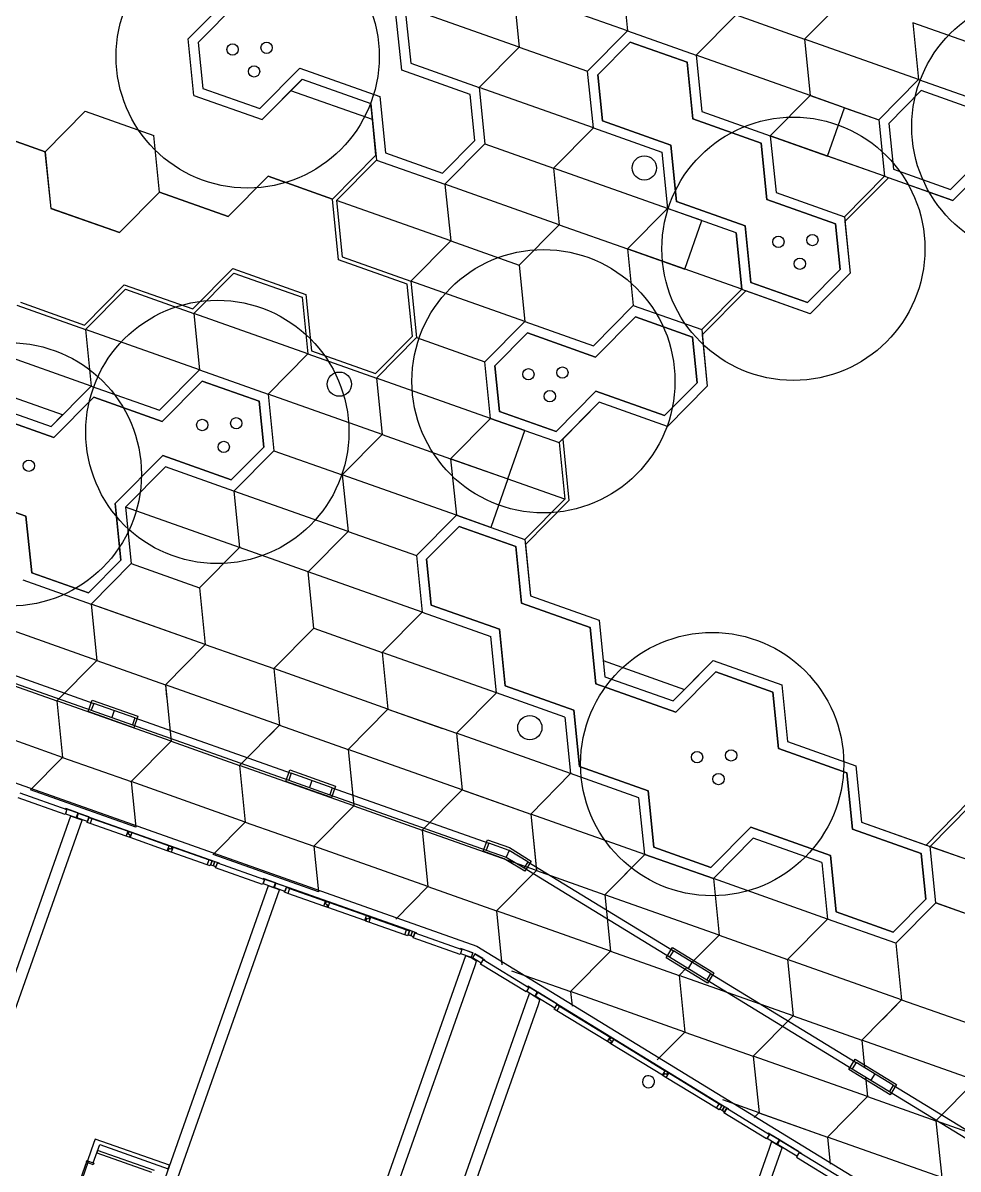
# Model space of a CAD drawing. Header units: metres. Extents: x 2681598 to 2681800, y 1249481 to 1249590.
# Drawn here: x 2681701.28 to 2681720.59, y 1249515.99 to 1249539.64 of the extents above; entities that cross this region are included whole.
import ezdxf

# ---------------------------------------------------------------- set-up
doc = ezdxf.new("R2010")
doc.units = ezdxf.units.M
doc.layers.add('linien', color=7, linetype='Continuous', true_color=0x000000)

msp = doc.modelspace()

# ---------------------------------------------------------------- linework, layer by layer
at = {"layer": 'linien'}
for p, q in [((2681649.484, 1249542.214), (2681710.655, 1249520.585)), ((2681713.65, 1249540.638), (2681713.768, 1249539.472)), ((2681711.411, 1249540.305), (2681711.529, 1249539.139)), ((2681713.768, 1249539.472), (2681711.411, 1249540.305)), ((2681705.519, 1249540.14), (2681704.694, 1249539.307)), ((2681705.728, 1249540.066), (2681704.903, 1249539.233)), ((2681705.728, 1249540.066), (2681704.903, 1249539.233)), ((2681717.421, 1249539.304), (2681718.246, 1249540.137)), ((2681709.104, 1249538.66), (2681708.986, 1249539.826)), ((2681709.104, 1249538.66), (2681708.986, 1249539.826)), ((2681711.529, 1249539.139), (2681709.172, 1249539.972)), ((2681709.172, 1249539.972), (2681709.29, 1249538.806)), ((2681715.182, 1249538.972), (2681716.007, 1249539.804)), ((2681716.007, 1249539.804), (2681717.421, 1249539.304)), ((2681719.66, 1249539.637), (2681719.778, 1249538.471)), ((2681722.017, 1249538.804), (2681719.66, 1249539.637)), ((2681704.812, 1249538.141), (2681704.694, 1249539.307)), ((2681712.943, 1249538.639), (2681713.768, 1249539.472)), ((2681713.768, 1249539.472), (2681715.182, 1249538.972)), ((2681717.421, 1249539.304), (2681717.539, 1249538.138)), ((2681719.778, 1249538.471), (2681717.421, 1249539.304)), ((2681704.903, 1249539.233), (2681704.999, 1249538.287)), ((2681704.903, 1249539.233), (2681704.999, 1249538.287)), ((2681710.705, 1249538.306), (2681711.529, 1249539.139)), ((2681711.529, 1249539.139), (2681712.943, 1249538.639)), ((2681713.821, 1249539.241), (2681713.152, 1249538.565)), ((2681713.152, 1249538.565), (2681713.821, 1249539.241)), ((2681714.996, 1249538.825), (2681713.821, 1249539.241)), ((2681713.821, 1249539.241), (2681714.996, 1249538.825)), ((2681709.29, 1249538.806), (2681710.705, 1249538.306)), ((2681715.114, 1249537.658), (2681714.996, 1249538.825)), ((2681714.996, 1249538.825), (2681715.114, 1249537.658)), ((2681715.182, 1249538.972), (2681715.3, 1249537.806)), ((2681717.539, 1249538.138), (2681715.182, 1249538.972)), ((2681706.174, 1249537.872), (2681706.998, 1249538.704)), ((2681706.174, 1249537.872), (2681706.998, 1249538.704)), ((2681706.998, 1249538.704), (2681708.652, 1249538.12)), ((2681706.998, 1249538.704), (2681708.652, 1249538.12)), ((2681710.518, 1249538.16), (2681709.104, 1249538.66)), ((2681710.518, 1249538.16), (2681709.104, 1249538.66)), ((2681713.062, 1249537.473), (2681712.943, 1249538.639)), ((2681706.227, 1249537.641), (2681707.051, 1249538.474)), ((2681707.051, 1249538.473), (2681706.818, 1249538.238)), ((2681707.051, 1249538.474), (2681708.466, 1249537.974)), ((2681713.152, 1249538.565), (2681713.248, 1249537.619)), ((2681713.248, 1249537.619), (2681713.152, 1249538.565)), ((2681719.778, 1249538.471), (2681718.954, 1249537.638)), ((2681719.778, 1249538.471), (2681721.193, 1249537.971)), ((2681704.812, 1249538.141), (2681706.227, 1249537.641)), ((2681704.999, 1249538.287), (2681706.174, 1249537.872)), ((2681704.999, 1249538.287), (2681706.174, 1249537.872)), ((2681706.818, 1249538.238), (2681706.227, 1249537.641)), ((2681708.499, 1249537.644), (2681706.818, 1249538.238)), ((2681708.652, 1249538.12), (2681708.77, 1249536.954)), ((2681708.652, 1249538.12), (2681708.77, 1249536.954)), ((2681710.614, 1249537.214), (2681710.518, 1249538.16)), ((2681710.614, 1249537.214), (2681710.518, 1249538.16)), ((2681710.705, 1249538.306), (2681710.823, 1249537.14)), ((2681713.062, 1249537.473), (2681710.705, 1249538.306)), ((2681717.539, 1249538.138), (2681716.715, 1249537.306)), ((2681717.539, 1249538.138), (2681718.954, 1249537.638)), ((2681718.247, 1249537.888), (2681717.539, 1249538.138)), ((2681719.831, 1249538.24), (2681719.162, 1249537.565)), ((2681719.831, 1249538.24), (2681719.162, 1249537.565)), ((2681721.245, 1249537.74), (2681719.831, 1249538.24)), ((2681721.245, 1249537.74), (2681719.831, 1249538.24)), ((2681708.499, 1249537.644), (2681708.466, 1249537.974)), ((2681708.466, 1249537.974), (2681708.584, 1249536.808)), ((2681717.893, 1249536.889), (2681718.247, 1249537.888)), ((2681718.247, 1249537.888), (2681718.954, 1249537.638)), ((2681701.743, 1249536.978), (2681702.569, 1249537.813)), ((2681702.569, 1249537.813), (2681703.985, 1249537.312)), ((2681708.573, 1249536.911), (2681708.499, 1249537.644)), ((2681716.528, 1249537.158), (2681715.114, 1249537.658)), ((2681715.114, 1249537.658), (2681716.528, 1249537.158)), ((2681715.3, 1249537.806), (2681716.715, 1249537.306)), ((2681718.954, 1249537.638), (2681719.072, 1249536.472)), ((2681701.743, 1249536.978), (2681700.333, 1249537.479)), ((2681700.334, 1249537.476), (2681701.743, 1249536.978)), ((2681712.237, 1249536.64), (2681713.062, 1249537.473)), ((2681713.062, 1249537.473), (2681714.476, 1249536.973)), ((2681713.248, 1249537.619), (2681714.661, 1249537.118)), ((2681714.661, 1249537.118), (2681713.248, 1249537.619)), ((2681719.162, 1249537.565), (2681719.258, 1249536.619)), ((2681719.162, 1249537.565), (2681719.258, 1249536.619)), ((2681704.104, 1249536.144), (2681703.985, 1249537.312)), ((2681709.945, 1249536.538), (2681710.614, 1249537.214)), ((2681709.945, 1249536.538), (2681710.614, 1249537.214)), ((2681716.646, 1249535.992), (2681716.528, 1249537.158)), ((2681716.528, 1249537.158), (2681716.646, 1249535.992)), ((2681719.072, 1249536.472), (2681716.715, 1249537.306)), ((2681716.715, 1249537.306), (2681716.833, 1249536.14)), ((2681716.715, 1249537.306), (2681717.893, 1249536.889)), ((2681701.867, 1249535.81), (2681701.743, 1249536.978)), ((2681701.743, 1249536.978), (2681701.862, 1249535.811)), ((2681708.77, 1249536.954), (2681709.945, 1249536.538)), ((2681708.77, 1249536.954), (2681709.945, 1249536.538)), ((2681709.998, 1249536.308), (2681710.823, 1249537.14)), ((2681710.823, 1249537.14), (2681712.237, 1249536.64)), ((2681714.476, 1249536.973), (2681714.594, 1249535.807)), ((2681714.661, 1249537.118), (2681714.78, 1249535.953)), ((2681714.78, 1249535.953), (2681714.661, 1249537.118)), ((2681720.433, 1249536.203), (2681721.258, 1249537.036)), ((2681720.433, 1249536.203), (2681721.258, 1249537.036)), ((2681707.675, 1249536.004), (2681708.573, 1249536.911)), ((2681707.759, 1249535.975), (2681708.584, 1249536.808)), ((2681708.584, 1249536.808), (2681709.998, 1249536.308)), ((2681719.072, 1249536.472), (2681717.893, 1249536.889)), ((2681720.486, 1249535.976), (2681721.311, 1249536.809)), ((2681706.345, 1249536.475), (2681705.52, 1249535.645)), ((2681705.52, 1249535.645), (2681706.345, 1249536.475)), ((2681707.675, 1249536.004), (2681706.345, 1249536.475)), ((2681706.345, 1249536.475), (2681707.675, 1249536.004)), ((2681712.237, 1249536.64), (2681712.355, 1249535.474)), ((2681714.594, 1249535.807), (2681712.237, 1249536.64)), ((2681718.246, 1249535.638), (2681719.072, 1249536.472)), ((2681719.155, 1249536.443), (2681718.257, 1249535.539)), ((2681719.072, 1249536.472), (2681720.486, 1249535.976)), ((2681720.486, 1249535.976), (2681719.155, 1249536.443)), ((2681719.258, 1249536.619), (2681720.433, 1249536.203)), ((2681719.258, 1249536.619), (2681720.433, 1249536.203)), ((2681721.075, 1249536.571), (2681720.486, 1249535.976)), ((2681709.998, 1249536.308), (2681710.116, 1249535.142)), ((2681712.355, 1249535.474), (2681709.998, 1249536.308)), ((2681704.104, 1249536.144), (2681703.278, 1249535.31)), ((2681703.278, 1249535.31), (2681704.104, 1249536.144)), ((2681705.52, 1249535.645), (2681704.104, 1249536.144)), ((2681704.104, 1249536.144), (2681705.52, 1249535.645)), ((2681707.802, 1249534.75), (2681707.675, 1249536.004)), ((2681710.116, 1249535.142), (2681707.759, 1249535.975)), ((2681707.759, 1249535.975), (2681707.877, 1249534.809)), ((2681718.06, 1249535.492), (2681716.646, 1249535.992)), ((2681716.646, 1249535.992), (2681718.06, 1249535.492)), ((2681716.833, 1249536.14), (2681718.246, 1249535.638)), ((2681701.862, 1249535.811), (2681703.278, 1249535.31)), ((2681703.278, 1249535.31), (2681701.867, 1249535.81)), ((2681714.594, 1249535.807), (2681713.769, 1249534.974)), ((2681715.301, 1249535.557), (2681714.594, 1249535.807)), ((2681716.008, 1249535.307), (2681714.594, 1249535.807)), ((2681714.78, 1249535.953), (2681716.194, 1249535.453)), ((2681716.194, 1249535.453), (2681714.78, 1249535.953)), ((2681714.948, 1249534.557), (2681715.301, 1249535.557)), ((2681718.246, 1249535.638), (2681718.364, 1249534.472)), ((2681718.257, 1249535.539), (2681718.364, 1249534.472)), ((2681711.53, 1249534.642), (2681712.355, 1249535.474)), ((2681712.355, 1249535.474), (2681713.769, 1249534.974)), ((2681716.008, 1249535.307), (2681716.126, 1249534.141)), ((2681716.125, 1249534.138), (2681716.008, 1249535.307)), ((2681716.194, 1249535.453), (2681716.311, 1249534.284)), ((2681716.311, 1249534.284), (2681716.194, 1249535.453)), ((2681718.156, 1249534.546), (2681718.06, 1249535.492)), ((2681718.06, 1249535.492), (2681718.156, 1249534.546)), ((2681709.291, 1249534.309), (2681710.116, 1249535.142)), ((2681710.116, 1249535.142), (2681711.53, 1249534.642)), ((2681707.877, 1249534.809), (2681709.291, 1249534.309)), ((2681716.126, 1249534.141), (2681713.769, 1249534.974)), ((2681713.769, 1249534.974), (2681713.887, 1249533.808)), ((2681713.769, 1249534.974), (2681714.948, 1249534.557)), ((2681704.792, 1249533.736), (2681705.618, 1249534.57)), ((2681705.618, 1249534.57), (2681707.127, 1249534.035)), ((2681709.217, 1249534.25), (2681707.802, 1249534.75)), ((2681711.53, 1249534.642), (2681711.648, 1249533.475)), ((2681704.813, 1249533.644), (2681705.638, 1249534.476)), ((2681705.638, 1249534.476), (2681707.052, 1249533.976)), ((2681717.486, 1249533.869), (2681718.156, 1249534.546)), ((2681718.156, 1249534.546), (2681717.486, 1249533.869)), ((2681718.364, 1249534.472), (2681717.539, 1249533.638)), ((2681702.553, 1249533.403), (2681703.376, 1249534.236)), ((2681702.574, 1249533.311), (2681703.399, 1249534.144)), ((2681703.376, 1249534.236), (2681704.792, 1249533.736)), ((2681703.399, 1249534.144), (2681704.813, 1249533.644)), ((2681709.326, 1249533.172), (2681709.217, 1249534.25)), ((2681709.291, 1249534.309), (2681709.409, 1249533.143)), ((2681711.648, 1249533.475), (2681709.291, 1249534.309)), ((2681715.301, 1249533.308), (2681716.126, 1249534.141)), ((2681716.207, 1249534.109), (2681715.311, 1249533.204)), ((2681717.539, 1249533.638), (2681716.125, 1249534.138)), ((2681717.539, 1249533.638), (2681716.207, 1249534.109)), ((2681716.311, 1249534.284), (2681717.486, 1249533.869)), ((2681717.486, 1249533.869), (2681716.311, 1249534.284)), ((2681701.235, 1249533.872), (2681702.553, 1249533.403)), ((2681707.052, 1249533.976), (2681707.17, 1249532.81)), ((2681707.127, 1249534.035), (2681707.245, 1249532.869)), ((2681701.16, 1249533.811), (2681702.574, 1249533.311)), ((2681707.17, 1249532.81), (2681704.813, 1249533.644)), ((2681704.813, 1249533.644), (2681704.931, 1249532.477)), ((2681713.062, 1249532.975), (2681713.887, 1249533.808)), ((2681713.887, 1249533.808), (2681715.301, 1249533.308)), ((2681710.823, 1249532.643), (2681711.648, 1249533.475)), ((2681711.648, 1249533.475), (2681713.062, 1249532.975)), ((2681713.933, 1249533.575), (2681713.108, 1249532.741)), ((2681713.108, 1249532.741), (2681713.933, 1249533.575)), ((2681715.106, 1249533.156), (2681713.933, 1249533.575)), ((2681713.933, 1249533.575), (2681715.106, 1249533.156)), ((2681702.574, 1249533.311), (2681702.692, 1249532.145)), ((2681704.931, 1249532.477), (2681702.574, 1249533.311)), ((2681708.563, 1249532.402), (2681709.326, 1249533.172)), ((2681708.584, 1249532.31), (2681709.409, 1249533.143)), ((2681709.409, 1249533.143), (2681710.823, 1249532.643)), ((2681711.7, 1249533.244), (2681711.026, 1249532.565)), ((2681711.026, 1249532.565), (2681711.7, 1249533.244)), ((2681713.108, 1249532.741), (2681711.7, 1249533.244)), ((2681711.7, 1249533.244), (2681713.108, 1249532.741)), ((2681715.204, 1249532.213), (2681715.106, 1249533.156)), ((2681715.106, 1249533.156), (2681715.204, 1249532.213)), ((2681715.301, 1249533.308), (2681715.412, 1249532.14)), ((2681715.311, 1249533.204), (2681715.413, 1249532.139)), ((2681702.692, 1249532.145), (2681700.335, 1249532.978)), ((2681706.345, 1249531.977), (2681707.17, 1249532.81)), ((2681707.17, 1249532.81), (2681708.584, 1249532.31)), ((2681707.245, 1249532.869), (2681708.563, 1249532.402)), ((2681704.106, 1249531.645), (2681704.931, 1249532.477)), ((2681704.931, 1249532.477), (2681706.345, 1249531.977)), ((2681710.941, 1249531.477), (2681710.823, 1249532.643)), ((2681711.026, 1249532.565), (2681711.124, 1249531.621)), ((2681711.124, 1249531.621), (2681711.026, 1249532.565)), ((2681704.984, 1249532.247), (2681704.159, 1249531.414)), ((2681704.159, 1249531.414), (2681704.984, 1249532.247)), ((2681706.159, 1249531.831), (2681704.984, 1249532.247)), ((2681704.984, 1249532.247), (2681706.159, 1249531.831)), ((2681708.584, 1249532.31), (2681708.702, 1249531.144)), ((2681710.941, 1249531.477), (2681708.584, 1249532.31)), ((2681714.532, 1249531.535), (2681715.204, 1249532.213)), ((2681715.204, 1249532.213), (2681714.532, 1249531.535)), ((2681702.101, 1249531.548), (2681700.42, 1249532.142)), ((2681701.868, 1249531.312), (2681702.692, 1249532.145)), ((2681702.692, 1249532.145), (2681704.106, 1249531.645)), ((2681706.345, 1249531.977), (2681706.463, 1249530.811)), ((2681708.702, 1249531.144), (2681706.345, 1249531.977)), ((2681712.291, 1249531.204), (2681713.115, 1249532.036)), ((2681713.115, 1249532.036), (2681712.291, 1249531.204)), ((2681713.115, 1249532.036), (2681714.532, 1249531.535)), ((2681714.532, 1249531.535), (2681713.115, 1249532.036)), ((2681715.412, 1249532.14), (2681714.593, 1249531.312)), ((2681700.453, 1249531.812), (2681701.868, 1249531.312)), ((2681702.745, 1249531.914), (2681701.92, 1249531.081)), ((2681701.92, 1249531.081), (2681702.745, 1249531.914)), ((2681704.159, 1249531.414), (2681702.745, 1249531.914)), ((2681702.745, 1249531.914), (2681704.159, 1249531.414)), ((2681706.255, 1249530.885), (2681706.159, 1249531.831)), ((2681706.159, 1249531.831), (2681706.255, 1249530.885)), ((2681713.182, 1249531.811), (2681712.356, 1249530.977)), ((2681713.182, 1249531.811), (2681712.429, 1249531.05)), ((2681714.593, 1249531.312), (2681713.182, 1249531.811)), ((2681701.92, 1249531.081), (2681700.267, 1249531.666)), ((2681700.267, 1249531.666), (2681701.92, 1249531.081)), ((2681701.868, 1249531.312), (2681702.101, 1249531.548)), ((2681710.113, 1249530.643), (2681710.941, 1249531.477)), ((2681710.941, 1249531.477), (2681712.356, 1249530.977)), ((2681711.65, 1249531.226), (2681710.941, 1249531.477)), ((2681711.124, 1249531.621), (2681712.291, 1249531.204)), ((2681712.291, 1249531.204), (2681711.124, 1249531.621)), ((2681707.878, 1249530.311), (2681708.702, 1249531.144)), ((2681708.702, 1249531.144), (2681710.113, 1249530.643)), ((2681711.295, 1249530.227), (2681711.65, 1249531.226)), ((2681712.429, 1249531.05), (2681712.557, 1249529.781)), ((2681705.586, 1249530.21), (2681706.255, 1249530.885)), ((2681706.255, 1249530.885), (2681705.586, 1249530.21)), ((2681705.639, 1249529.979), (2681706.463, 1249530.811)), ((2681706.463, 1249530.811), (2681707.878, 1249530.311)), ((2681712.356, 1249530.977), (2681712.474, 1249529.811)), ((2681703.191, 1249529.72), (2681704.172, 1249530.71)), ((2681704.172, 1249530.71), (2681703.191, 1249529.72)), ((2681704.172, 1249530.71), (2681705.586, 1249530.21)), ((2681705.586, 1249530.21), (2681704.172, 1249530.71)), ((2681710.113, 1249530.643), (2681710.235, 1249529.478)), ((2681712.474, 1249529.811), (2681710.113, 1249530.643)), ((2681710.113, 1249530.643), (2681711.295, 1249530.227)), ((2681704.225, 1249530.479), (2681703.399, 1249529.645)), ((2681705.639, 1249529.979), (2681704.225, 1249530.479)), ((2681707.878, 1249530.311), (2681707.996, 1249529.145)), ((2681710.235, 1249529.478), (2681707.878, 1249530.311)), ((2681711.295, 1249530.227), (2681710.942, 1249529.228)), ((2681699.933, 1249529.96), (2681701.347, 1249529.46)), ((2681701.347, 1249529.46), (2681699.933, 1249529.96)), ((2681707.996, 1249529.145), (2681705.639, 1249529.979)), ((2681705.639, 1249529.979), (2681705.756, 1249528.812)), ((2681703.309, 1249528.554), (2681703.191, 1249529.72)), ((2681703.191, 1249529.72), (2681703.309, 1249528.554)), ((2681705.756, 1249528.812), (2681703.399, 1249529.645)), ((2681703.399, 1249529.645), (2681703.518, 1249528.48)), ((2681711.649, 1249528.978), (2681712.474, 1249529.811)), ((2681712.557, 1249529.781), (2681711.659, 1249528.875)), ((2681701.347, 1249529.46), (2681701.465, 1249528.294)), ((2681701.465, 1249528.294), (2681701.347, 1249529.46)), ((2681709.41, 1249528.645), (2681710.235, 1249529.478)), ((2681710.235, 1249529.478), (2681711.649, 1249528.978)), ((2681710.942, 1249529.228), (2681710.235, 1249529.478)), ((2681707.171, 1249528.312), (2681707.996, 1249529.145)), ((2681707.996, 1249529.145), (2681709.41, 1249528.645)), ((2681710.288, 1249529.247), (2681709.618, 1249528.572)), ((2681709.618, 1249528.572), (2681710.288, 1249529.247)), ((2681711.462, 1249528.832), (2681710.288, 1249529.247)), ((2681710.288, 1249529.247), (2681711.462, 1249528.832)), ((2681711.649, 1249528.978), (2681711.765, 1249527.817)), ((2681711.659, 1249528.875), (2681711.765, 1249527.817)), ((2681704.932, 1249527.98), (2681705.756, 1249528.812)), ((2681707.171, 1249528.312), (2681705.756, 1249528.812)), ((2681709.41, 1249528.645), (2681709.528, 1249527.478)), ((2681711.578, 1249527.667), (2681711.462, 1249528.832)), ((2681711.462, 1249528.832), (2681711.578, 1249527.667)), ((2681702.64, 1249527.878), (2681703.309, 1249528.554)), ((2681703.309, 1249528.554), (2681702.64, 1249527.878)), ((2681703.518, 1249528.48), (2681702.693, 1249527.647)), ((2681703.518, 1249528.48), (2681704.932, 1249527.98)), ((2681709.618, 1249528.572), (2681709.714, 1249527.626)), ((2681709.714, 1249527.626), (2681709.618, 1249528.572)), ((2681701.465, 1249528.294), (2681702.64, 1249527.878)), ((2681702.64, 1249527.878), (2681701.465, 1249528.294)), ((2681707.289, 1249527.147), (2681707.171, 1249528.312)), ((2681709.528, 1249527.478), (2681707.171, 1249528.312)), ((2681701.279, 1249528.147), (2681702.693, 1249527.647)), ((2681704.932, 1249527.98), (2681705.05, 1249526.814)), ((2681711.765, 1249527.817), (2681713.179, 1249527.317)), ((2681702.987, 1249527.543), (2681702.693, 1249527.647)), ((2681702.693, 1249527.647), (2681702.811, 1249526.481)), ((2681705.05, 1249526.814), (2681702.693, 1249527.647)), ((2681705.05, 1249526.814), (2681702.987, 1249527.543)), ((2681708.703, 1249526.647), (2681709.528, 1249527.478)), ((2681709.528, 1249527.478), (2681710.942, 1249526.978)), ((2681709.714, 1249527.626), (2681711.126, 1249527.126)), ((2681711.126, 1249527.126), (2681709.714, 1249527.626)), ((2681712.993, 1249527.166), (2681711.578, 1249527.667)), ((2681711.578, 1249527.667), (2681712.993, 1249527.166)), ((2681702.811, 1249526.481), (2681700.454, 1249527.315)), ((2681713.179, 1249527.317), (2681713.263, 1249526.481)), ((2681713.179, 1249527.317), (2681713.296, 1249526.146)), ((2681706.464, 1249526.314), (2681707.289, 1249527.147)), ((2681707.289, 1249527.147), (2681708.703, 1249526.647)), ((2681711.126, 1249527.126), (2681711.244, 1249525.96)), ((2681711.244, 1249525.96), (2681711.126, 1249527.126)), ((2681713.111, 1249526), (2681712.993, 1249527.166)), ((2681712.993, 1249527.166), (2681713.111, 1249526)), ((2681704.225, 1249525.981), (2681705.05, 1249526.814)), ((2681705.05, 1249526.814), (2681706.464, 1249526.314)), ((2681711.06, 1249525.813), (2681710.942, 1249526.978)), ((2681699.467, 1249526.597), (2681702.696, 1249525.455)), ((2681699.517, 1249526.738), (2681702.746, 1249525.597)), ((2681708.703, 1249526.647), (2681708.821, 1249525.481)), ((2681711.06, 1249525.813), (2681708.703, 1249526.647)), ((2681701.986, 1249525.649), (2681702.811, 1249526.481)), ((2681702.632, 1249526.301), (2681702.811, 1249526.481)), ((2681702.811, 1249526.481), (2681704.225, 1249525.981)), ((2681708.821, 1249525.481), (2681706.464, 1249526.314)), ((2681706.464, 1249526.314), (2681706.582, 1249525.148)), ((2681713.263, 1249526.481), (2681714.946, 1249525.887)), ((2681713.263, 1249526.481), (2681713.296, 1249526.146)), ((2681714.707, 1249525.647), (2681715.536, 1249526.479)), ((2681714.946, 1249525.887), (2681715.536, 1249526.479)), ((2681715.536, 1249526.479), (2681716.952, 1249525.978)), ((2681700.572, 1249526.149), (2681701.986, 1249525.649)), ((2681713.296, 1249526.146), (2681714.707, 1249525.647)), ((2681715.589, 1249526.249), (2681714.764, 1249525.416)), ((2681714.764, 1249525.416), (2681715.589, 1249526.249)), ((2681716.766, 1249525.832), (2681715.589, 1249526.249)), ((2681715.589, 1249526.249), (2681716.766, 1249525.832)), ((2681706.582, 1249525.148), (2681704.225, 1249525.981)), ((2681704.225, 1249525.981), (2681704.251, 1249525.728)), ((2681704.225, 1249525.981), (2681704.343, 1249524.815)), ((2681710.235, 1249524.98), (2681711.06, 1249525.813)), ((2681712.474, 1249525.311), (2681711.06, 1249525.813)), ((2681711.244, 1249525.96), (2681712.658, 1249525.46)), ((2681712.658, 1249525.46), (2681711.244, 1249525.96)), ((2681714.764, 1249525.416), (2681713.111, 1249526)), ((2681713.111, 1249526), (2681714.764, 1249525.416)), ((2681714.707, 1249525.647), (2681714.946, 1249525.887)), ((2681716.884, 1249524.666), (2681716.766, 1249525.832)), ((2681716.766, 1249525.832), (2681716.884, 1249524.666)), ((2681716.952, 1249525.979), (2681717.07, 1249524.812)), ((2681701.986, 1249525.649), (2681702.104, 1249524.482)), ((2681704.343, 1249524.815), (2681701.986, 1249525.649)), ((2681702.634, 1249525.429), (2681702.717, 1249525.665)), ((2681702.746, 1249525.597), (2681702.696, 1249525.455)), ((2681702.746, 1249525.597), (2681702.696, 1249525.455)), ((2681702.717, 1249525.665), (2681703.66, 1249525.332)), ((2681703.595, 1249525.297), (2681702.746, 1249525.597)), ((2681703.577, 1249525.096), (2681702.634, 1249525.429)), ((2681702.696, 1249525.455), (2681703.545, 1249525.155)), ((2681703.17, 1249525.447), (2681703.12, 1249525.305)), ((2681703.66, 1249525.332), (2681703.577, 1249525.096)), ((2681707.997, 1249524.648), (2681708.821, 1249525.481)), ((2681708.821, 1249525.481), (2681709.95, 1249525.082)), ((2681708.821, 1249525.481), (2681710.235, 1249524.98)), ((2681712.658, 1249525.46), (2681712.776, 1249524.293)), ((2681712.776, 1249524.293), (2681712.658, 1249525.46)), ((2681702.104, 1249524.482), (2681699.747, 1249525.316)), ((2681703.595, 1249525.297), (2681703.545, 1249525.155)), ((2681703.595, 1249525.297), (2681703.545, 1249525.155)), ((2681703.545, 1249525.155), (2681706.774, 1249524.014)), ((2681703.595, 1249525.297), (2681706.824, 1249524.155)), ((2681705.758, 1249524.315), (2681706.582, 1249525.148)), ((2681706.368, 1249524.931), (2681706.582, 1249525.148)), ((2681706.404, 1249524.967), (2681706.582, 1249525.148)), ((2681706.582, 1249525.148), (2681707.997, 1249524.648)), ((2681712.474, 1249525.311), (2681712.592, 1249524.147)), ((2681710.235, 1249524.98), (2681710.354, 1249523.814)), ((2681712.592, 1249524.147), (2681710.235, 1249524.98)), ((2681710.244, 1249524.9), (2681710.354, 1249523.815)), ((2681703.519, 1249523.982), (2681704.343, 1249524.815)), ((2681704.343, 1249524.815), (2681705.758, 1249524.315)), ((2681710.354, 1249523.815), (2681707.997, 1249524.648)), ((2681707.997, 1249524.648), (2681708.1, 1249523.628)), ((2681707.997, 1249524.648), (2681708.115, 1249523.482)), ((2681718.296, 1249524.167), (2681716.884, 1249524.666)), ((2681716.884, 1249524.666), (2681718.296, 1249524.167)), ((2681717.07, 1249524.812), (2681718.482, 1249524.312)), ((2681701.441, 1249523.813), (2681702.104, 1249524.482)), ((2681702.104, 1249524.482), (2681703.519, 1249523.982)), ((2681708.115, 1249523.482), (2681705.758, 1249524.315)), ((2681705.758, 1249524.315), (2681705.876, 1249523.149)), ((2681706.712, 1249523.988), (2681706.795, 1249524.223)), ((2681706.824, 1249524.155), (2681706.774, 1249524.014)), ((2681706.824, 1249524.155), (2681706.774, 1249524.014)), ((2681706.795, 1249524.223), (2681707.738, 1249523.89)), ((2681707.672, 1249523.855), (2681706.824, 1249524.155)), ((2681711.768, 1249523.314), (2681712.592, 1249524.147)), ((2681714.004, 1249523.646), (2681712.592, 1249524.147)), ((2681712.776, 1249524.293), (2681714.191, 1249523.792)), ((2681714.191, 1249523.792), (2681712.776, 1249524.293)), ((2681718.414, 1249523.002), (2681718.296, 1249524.167)), ((2681718.296, 1249524.167), (2681718.414, 1249523.002)), ((2681718.482, 1249524.312), (2681718.6, 1249523.146)), ((2681705.876, 1249523.149), (2681703.519, 1249523.982)), ((2681703.519, 1249523.982), (2681703.614, 1249523.045)), ((2681707.654, 1249523.654), (2681706.712, 1249523.988)), ((2681706.774, 1249524.014), (2681707.622, 1249523.713)), ((2681707.248, 1249524.005), (2681707.198, 1249523.863)), ((2681701.221, 1249523.749), (2681702.193, 1249523.405)), ((2681703.614, 1249523.045), (2681701.441, 1249523.813)), ((2681707.672, 1249523.855), (2681707.622, 1249523.713)), ((2681707.672, 1249523.855), (2681707.622, 1249523.713)), ((2681707.622, 1249523.713), (2681710.851, 1249522.572)), ((2681707.738, 1249523.89), (2681707.654, 1249523.654)), ((2681707.672, 1249523.855), (2681710.901, 1249522.713)), ((2681709.529, 1249522.982), (2681710.354, 1249523.814)), ((2681710.351, 1249523.837), (2681710.354, 1249523.814)), ((2681710.354, 1249523.814), (2681710.435, 1249523.786)), ((2681710.354, 1249523.814), (2681711.768, 1249523.314)), ((2681710.435, 1249523.786), (2681711.768, 1249523.314)), ((2681714.191, 1249523.792), (2681714.309, 1249522.628)), ((2681714.309, 1249522.628), (2681714.191, 1249523.792)), ((2681702.156, 1249523.302), (2681701.184, 1249523.645)), ((2681707.29, 1249522.649), (2681708.115, 1249523.482)), ((2681708.115, 1249523.482), (2681709.529, 1249522.982)), ((2681714.122, 1249522.482), (2681714.004, 1249523.646)), ((2681719.933, 1249522.675), (2681720.817, 1249523.571)), ((2681720.016, 1249522.645), (2681720.838, 1249523.479)), ((2681702.269, 1249523.273), (2681698.041, 1249511.315)), ((2681702.193, 1249523.405), (2681702.156, 1249523.302)), ((2681702.193, 1249523.405), (2681702.163, 1249523.321)), ((2681702.163, 1249523.321), (2681702.386, 1249523.242)), ((2681702.167, 1249523.425), (2681702.164, 1249523.416)), ((2681702.164, 1249523.416), (2681702.193, 1249523.405)), ((2681702.419, 1249523.336), (2681702.167, 1249523.425)), ((2681702.217, 1249523.411), (2681702.216, 1249523.408)), ((2681702.216, 1249523.408), (2681702.419, 1249523.336)), ((2681702.505, 1249523.189), (2681702.269, 1249523.273)), ((2681702.386, 1249523.242), (2681702.382, 1249523.233)), ((2681702.419, 1249523.336), (2681702.386, 1249523.242)), ((2681702.395, 1249523.239), (2681702.392, 1249523.229)), ((2681702.428, 1249523.333), (2681702.395, 1249523.239)), ((2681702.618, 1249523.16), (2681702.395, 1249523.239)), ((2681702.428, 1249523.333), (2681702.693, 1249523.239)), ((2681702.644, 1249523.257), (2681702.428, 1249523.333)), ((2681702.611, 1249523.141), (2681702.647, 1249523.245)), ((2681702.647, 1249523.245), (2681702.618, 1249523.16)), ((2681702.645, 1249523.26), (2681702.644, 1249523.257)), ((2681702.69, 1249523.23), (2681702.647, 1249523.245)), ((2681702.647, 1249523.245), (2681702.71, 1249523.223)), ((2681702.71, 1249523.223), (2681702.673, 1249523.119)), ((2681702.693, 1249523.239), (2681702.69, 1249523.23)), ((2681702.693, 1249523.239), (2681705.15, 1249522.371)), ((2681702.71, 1249523.223), (2681703.454, 1249522.959)), ((2681711.768, 1249523.314), (2681711.871, 1249522.295)), ((2681711.768, 1249523.314), (2681711.886, 1249522.148)), ((2681714.125, 1249522.481), (2681711.768, 1249523.314)), ((2681698.273, 1249511.221), (2681702.505, 1249523.189)), ((2681702.673, 1249523.119), (2681702.611, 1249523.141)), ((2681703.417, 1249522.856), (2681702.673, 1249523.119)), ((2681705.212, 1249522.479), (2681705.876, 1249523.149)), ((2681705.876, 1249523.149), (2681707.29, 1249522.649)), ((2681709.529, 1249522.982), (2681709.647, 1249521.816)), ((2681711.886, 1249522.148), (2681709.529, 1249522.982)), ((2681715.486, 1249522.212), (2681716.312, 1249523.043)), ((2681716.312, 1249523.043), (2681715.486, 1249522.212)), ((2681716.312, 1249523.043), (2681717.96, 1249522.459)), ((2681717.96, 1249522.459), (2681716.312, 1249523.043)), ((2681719.828, 1249522.501), (2681718.414, 1249523.002)), ((2681718.414, 1249523.002), (2681719.828, 1249522.501)), ((2681718.6, 1249523.146), (2681719.933, 1249522.675)), ((2681718.6, 1249523.146), (2681720.016, 1249522.645)), ((2681703.417, 1249522.856), (2681703.454, 1249522.959)), ((2681703.479, 1249522.834), (2681703.417, 1249522.856)), ((2681703.454, 1249522.959), (2681703.473, 1249522.952)), ((2681703.473, 1249522.952), (2681703.455, 1249522.901)), ((2681703.497, 1249522.886), (2681703.455, 1249522.901)), ((2681703.473, 1249522.952), (2681703.536, 1249522.93)), ((2681703.497, 1249522.886), (2681703.479, 1249522.834)), ((2681703.499, 1249522.827), (2681703.479, 1249522.834)), ((2681703.536, 1249522.93), (2681703.499, 1249522.827)), ((2681704.264, 1249522.556), (2681703.499, 1249522.827)), ((2681703.536, 1249522.93), (2681704.301, 1249522.66)), ((2681710.789, 1249522.546), (2681710.873, 1249522.782)), ((2681710.873, 1249522.782), (2681711.327, 1249522.621)), ((2681716.364, 1249522.814), (2681715.539, 1249521.981)), ((2681717.778, 1249522.314), (2681716.364, 1249522.814)), ((2681704.264, 1249522.556), (2681704.301, 1249522.66)), ((2681704.284, 1249522.549), (2681704.264, 1249522.556)), ((2681704.284, 1249522.549), (2681704.302, 1249522.601)), ((2681704.346, 1249522.527), (2681704.284, 1249522.549)), ((2681704.301, 1249522.66), (2681704.363, 1249522.638)), ((2681704.345, 1249522.586), (2681704.302, 1249522.601)), ((2681704.345, 1249522.586), (2681704.363, 1249522.638)), ((2681704.383, 1249522.631), (2681704.346, 1249522.527)), ((2681705.09, 1249522.264), (2681704.346, 1249522.527)), ((2681704.363, 1249522.638), (2681704.383, 1249522.631)), ((2681704.383, 1249522.631), (2681705.127, 1249522.368)), ((2681709.647, 1249521.816), (2681707.29, 1249522.649)), ((2681707.29, 1249522.649), (2681707.385, 1249521.711)), ((2681711.222, 1249522.393), (2681710.789, 1249522.546)), ((2681710.901, 1249522.713), (2681710.851, 1249522.572)), ((2681710.901, 1249522.713), (2681710.851, 1249522.572)), ((2681710.851, 1249522.572), (2681711.261, 1249522.427)), ((2681711.326, 1249522.563), (2681710.901, 1249522.713)), ((2681711.326, 1249522.563), (2681711.261, 1249522.427)), ((2681711.71, 1249522.329), (2681711.326, 1249522.563)), ((2681711.327, 1249522.621), (2681711.778, 1249522.345)), ((2681714.309, 1249522.628), (2681715.486, 1249522.212)), ((2681715.486, 1249522.212), (2681714.309, 1249522.628)), ((2681719.924, 1249521.555), (2681719.828, 1249522.501)), ((2681719.828, 1249522.501), (2681719.924, 1249521.555)), ((2681722.375, 1249521.812), (2681720.016, 1249522.645)), ((2681720.133, 1249521.481), (2681720.016, 1249522.645)), ((2681720.016, 1249522.645), (2681721.195, 1249522.23)), ((2681705.09, 1249522.264), (2681705.127, 1249522.368)), ((2681705.152, 1249522.242), (2681705.09, 1249522.264)), ((2681705.127, 1249522.368), (2681705.189, 1249522.346)), ((2681705.147, 1249522.361), (2681705.15, 1249522.371)), ((2681705.189, 1249522.346), (2681705.147, 1249522.361)), ((2681705.15, 1249522.371), (2681705.247, 1249522.336)), ((2681705.189, 1249522.346), (2681705.152, 1249522.242)), ((2681705.159, 1249522.261), (2681705.189, 1249522.346)), ((2681705.214, 1249522.242), (2681705.159, 1249522.261)), ((2681707.385, 1249521.711), (2681705.212, 1249522.479)), ((2681705.247, 1249522.336), (2681705.214, 1249522.242)), ((2681705.214, 1249522.242), (2681705.247, 1249522.336)), ((2681705.247, 1249522.336), (2681705.331, 1249522.307)), ((2681705.262, 1249522.203), (2681705.299, 1249522.307)), ((2681705.299, 1249522.307), (2681705.269, 1249522.223)), ((2681705.328, 1249522.297), (2681705.299, 1249522.307)), ((2681705.299, 1249522.307), (2681706.271, 1249521.963)), ((2681705.331, 1249522.307), (2681705.328, 1249522.297)), ((2681711.648, 1249522.132), (2681711.221, 1249522.393)), ((2681711.261, 1249522.427), (2681711.631, 1249522.201)), ((2681711.71, 1249522.329), (2681711.631, 1249522.201)), ((2681711.71, 1249522.329), (2681711.631, 1249522.201)), ((2681711.778, 1249522.345), (2681711.648, 1249522.132)), ((2681711.71, 1249522.329), (2681714.714, 1249520.493)), ((2681713.3, 1249521.648), (2681714.125, 1249522.481)), ((2681713.404, 1249521.753), (2681714.125, 1249522.481)), ((2681715.539, 1249521.981), (2681714.122, 1249522.482)), ((2681714.125, 1249522.481), (2681715.539, 1249521.981)), ((2681717.778, 1249522.314), (2681717.896, 1249521.148)), ((2681717.96, 1249522.459), (2681718.077, 1249521.296)), ((2681718.077, 1249521.296), (2681717.96, 1249522.459)), ((2681705.269, 1249522.223), (2681705.214, 1249522.242)), ((2681706.234, 1249521.86), (2681705.262, 1249522.203)), ((2681711.061, 1249521.316), (2681711.886, 1249522.148)), ((2681711.631, 1249522.201), (2681714.636, 1249520.365)), ((2681711.886, 1249522.148), (2681713.3, 1249521.648)), ((2681706.347, 1249521.831), (2681702.054, 1249509.689)), ((2681706.271, 1249521.963), (2681706.234, 1249521.86)), ((2681706.245, 1249521.984), (2681706.241, 1249521.974)), ((2681706.241, 1249521.974), (2681706.271, 1249521.963)), ((2681706.271, 1249521.963), (2681706.241, 1249521.879)), ((2681706.241, 1249521.879), (2681706.463, 1249521.8)), ((2681706.497, 1249521.895), (2681706.245, 1249521.984)), ((2681706.295, 1249521.969), (2681706.294, 1249521.966)), ((2681706.294, 1249521.966), (2681706.497, 1249521.895)), ((2681706.582, 1249521.748), (2681706.347, 1249521.831)), ((2681706.463, 1249521.8), (2681706.46, 1249521.791)), ((2681706.463, 1249521.8), (2681706.497, 1249521.895)), ((2681706.473, 1249521.797), (2681706.469, 1249521.788)), ((2681706.506, 1249521.891), (2681706.473, 1249521.797)), ((2681706.695, 1249521.718), (2681706.473, 1249521.797)), ((2681706.506, 1249521.891), (2681706.771, 1249521.798)), ((2681706.722, 1249521.815), (2681706.506, 1249521.891)), ((2681706.688, 1249521.699), (2681706.725, 1249521.803)), ((2681706.725, 1249521.803), (2681706.695, 1249521.718)), ((2681706.723, 1249521.818), (2681706.722, 1249521.815)), ((2681706.767, 1249521.788), (2681706.725, 1249521.803)), ((2681706.725, 1249521.803), (2681706.787, 1249521.781)), ((2681706.787, 1249521.781), (2681706.751, 1249521.677)), ((2681706.771, 1249521.798), (2681706.767, 1249521.788)), ((2681706.771, 1249521.798), (2681709.228, 1249520.929)), ((2681706.787, 1249521.781), (2681707.531, 1249521.518)), ((2681708.983, 1249521.146), (2681709.647, 1249521.816)), ((2681709.647, 1249521.816), (2681711.061, 1249521.316)), ((2681715.539, 1249521.981), (2681715.643, 1249520.949)), ((2681715.539, 1249521.981), (2681715.657, 1249520.815)), ((2681717.896, 1249521.148), (2681715.539, 1249521.981)), ((2681702.286, 1249509.595), (2681706.582, 1249521.748)), ((2681706.751, 1249521.677), (2681706.688, 1249521.699)), ((2681707.495, 1249521.414), (2681706.751, 1249521.677)), ((2681715.657, 1249520.815), (2681713.3, 1249521.648)), ((2681713.3, 1249521.648), (2681713.418, 1249520.482)), ((2681719.255, 1249520.879), (2681719.924, 1249521.555)), ((2681719.924, 1249521.555), (2681719.255, 1249520.879)), ((2681707.495, 1249521.414), (2681707.531, 1249521.518)), ((2681707.557, 1249521.392), (2681707.495, 1249521.414)), ((2681707.531, 1249521.518), (2681707.551, 1249521.511)), ((2681707.533, 1249521.459), (2681707.551, 1249521.511)), ((2681707.533, 1249521.459), (2681707.575, 1249521.444)), ((2681707.551, 1249521.511), (2681707.613, 1249521.489)), ((2681707.557, 1249521.392), (2681707.575, 1249521.444)), ((2681707.577, 1249521.385), (2681707.557, 1249521.392)), ((2681707.613, 1249521.489), (2681707.577, 1249521.385)), ((2681708.342, 1249521.114), (2681707.577, 1249521.385)), ((2681707.613, 1249521.489), (2681708.378, 1249521.218)), ((2681711.061, 1249521.316), (2681711.174, 1249520.202)), ((2681713.418, 1249520.482), (2681711.061, 1249521.316)), ((2681720.133, 1249521.481), (2681719.308, 1249520.648)), ((2681720.133, 1249521.481), (2681721.547, 1249520.981)), ((2681720.841, 1249521.23), (2681720.133, 1249521.481)), ((2681708.342, 1249521.114), (2681708.378, 1249521.218)), ((2681708.362, 1249521.107), (2681708.342, 1249521.114)), ((2681708.38, 1249521.159), (2681708.362, 1249521.107)), ((2681708.424, 1249521.085), (2681708.362, 1249521.107)), ((2681708.378, 1249521.218), (2681708.441, 1249521.196)), ((2681708.422, 1249521.144), (2681708.38, 1249521.159)), ((2681708.441, 1249521.196), (2681708.422, 1249521.144)), ((2681708.461, 1249521.189), (2681708.424, 1249521.085)), ((2681709.168, 1249520.822), (2681708.424, 1249521.085)), ((2681708.441, 1249521.196), (2681708.461, 1249521.189)), ((2681708.461, 1249521.189), (2681709.205, 1249520.926)), ((2681717.071, 1249520.315), (2681717.896, 1249521.148)), ((2681719.308, 1249520.648), (2681717.896, 1249521.148)), ((2681718.077, 1249521.296), (2681719.255, 1249520.879)), ((2681719.255, 1249520.879), (2681718.077, 1249521.296)), ((2681709.168, 1249520.822), (2681709.205, 1249520.926)), ((2681709.205, 1249520.926), (2681709.267, 1249520.904)), ((2681709.224, 1249520.919), (2681709.228, 1249520.929)), ((2681709.267, 1249520.904), (2681709.224, 1249520.919)), ((2681709.228, 1249520.929), (2681709.325, 1249520.895)), ((2681709.267, 1249520.904), (2681709.23, 1249520.8)), ((2681709.237, 1249520.82), (2681709.267, 1249520.904)), ((2681709.325, 1249520.895), (2681709.292, 1249520.8)), ((2681709.292, 1249520.8), (2681709.325, 1249520.895)), ((2681709.325, 1249520.895), (2681709.409, 1249520.865)), ((2681709.339, 1249520.762), (2681709.376, 1249520.865)), ((2681709.376, 1249520.865), (2681709.346, 1249520.781)), ((2681709.405, 1249520.855), (2681709.376, 1249520.865)), ((2681709.376, 1249520.865), (2681710.348, 1249520.522)), ((2681709.409, 1249520.865), (2681709.405, 1249520.855)), ((2681709.23, 1249520.8), (2681709.168, 1249520.822)), ((2681709.292, 1249520.8), (2681709.237, 1249520.82)), ((2681709.346, 1249520.781), (2681709.292, 1249520.8)), ((2681710.311, 1249520.418), (2681709.339, 1249520.762)), ((2681715.103, 1249520.255), (2681715.657, 1249520.815)), ((2681715.657, 1249520.815), (2681717.071, 1249520.315)), ((2681719.308, 1249520.648), (2681719.426, 1249519.482)), ((2681710.348, 1249520.522), (2681710.311, 1249520.418)), ((2681710.348, 1249520.522), (2681710.318, 1249520.437)), ((2681710.318, 1249520.437), (2681710.541, 1249520.359)), ((2681710.322, 1249520.542), (2681710.319, 1249520.532)), ((2681710.319, 1249520.532), (2681710.348, 1249520.522)), ((2681710.574, 1249520.453), (2681710.322, 1249520.542)), ((2681710.372, 1249520.527), (2681710.371, 1249520.525)), ((2681710.371, 1249520.525), (2681710.574, 1249520.453)), ((2681710.424, 1249520.389), (2681710.382, 1249520.27)), ((2681710.542, 1249520.348), (2681710.424, 1249520.389)), ((2681710.541, 1249520.359), (2681710.537, 1249520.349)), ((2681710.574, 1249520.453), (2681710.541, 1249520.359)), ((2681710.617, 1249520.431), (2681710.565, 1249520.345)), ((2681710.617, 1249520.431), (2681710.821, 1249520.306)), ((2681710.777, 1249520.333), (2681710.617, 1249520.431)), ((2681710.655, 1249520.585), (2681725.59, 1249511.459)), ((2681712.593, 1249519.65), (2681713.418, 1249520.482)), ((2681713.418, 1249520.482), (2681714.832, 1249519.982)), ((2681714.567, 1249520.348), (2681714.697, 1249520.561)), ((2681714.714, 1249520.493), (2681714.636, 1249520.365)), ((2681714.714, 1249520.493), (2681714.636, 1249520.365)), ((2681714.636, 1249520.365), (2681715.404, 1249519.895)), ((2681714.697, 1249520.561), (2681715.551, 1249520.04)), ((2681715.482, 1249520.023), (2681714.714, 1249520.493)), ((2681710.382, 1249520.27), (2681706.129, 1249508.241)), ((2681706.365, 1249508.158), (2681710.618, 1249520.187)), ((2681710.651, 1249520.281), (2681710.542, 1249520.348)), ((2681710.565, 1249520.345), (2681710.56, 1249520.337)), ((2681710.743, 1249520.237), (2681710.565, 1249520.345)), ((2681710.618, 1249520.187), (2681710.651, 1249520.281)), ((2681710.732, 1249520.219), (2681710.789, 1249520.313)), ((2681711.674, 1249519.644), (2681710.732, 1249520.219)), ((2681710.789, 1249520.313), (2681710.743, 1249520.237)), ((2681710.779, 1249520.336), (2681710.777, 1249520.333)), ((2681710.816, 1249520.297), (2681710.789, 1249520.313)), ((2681710.789, 1249520.313), (2681711.732, 1249519.737)), ((2681710.821, 1249520.306), (2681710.816, 1249520.297)), ((2681715.42, 1249519.827), (2681714.567, 1249520.348)), ((2681714.832, 1249519.982), (2681714.994, 1249520.146)), ((2681715.098, 1249520.258), (2681715.02, 1249520.13)), ((2681717.071, 1249520.315), (2681717.189, 1249519.149)), ((2681719.426, 1249519.482), (2681717.071, 1249520.315)), ((2681711.37, 1249520.082), (2681712.593, 1249519.65)), ((2681714.832, 1249519.982), (2681714.95, 1249518.816)), ((2681717.189, 1249519.149), (2681714.832, 1249519.982)), ((2681715.482, 1249520.023), (2681715.404, 1249519.895)), ((2681715.482, 1249520.023), (2681715.404, 1249519.895)), ((2681715.404, 1249519.895), (2681718.408, 1249518.06)), ((2681715.551, 1249520.04), (2681715.42, 1249519.827)), ((2681715.482, 1249520.023), (2681718.486, 1249518.188)), ((2681711.732, 1249519.737), (2681711.674, 1249519.644)), ((2681711.732, 1249519.737), (2681711.685, 1249519.661)), ((2681711.685, 1249519.661), (2681711.851, 1249519.559)), ((2681711.711, 1249519.763), (2681711.705, 1249519.754)), ((2681711.705, 1249519.754), (2681711.732, 1249519.737)), ((2681711.903, 1249519.645), (2681711.711, 1249519.763)), ((2681711.756, 1249519.738), (2681711.755, 1249519.735)), ((2681711.755, 1249519.735), (2681711.903, 1249519.645)), ((2681714.95, 1249518.816), (2681712.593, 1249519.65)), ((2681712.593, 1249519.65), (2681712.624, 1249519.349)), ((2681711.691, 1249519.471), (2681708.72, 1249511.069)), ((2681711.742, 1249519.615), (2681711.691, 1249519.471)), ((2681711.96, 1249519.481), (2681711.742, 1249519.615)), ((2681711.851, 1249519.559), (2681711.846, 1249519.551)), ((2681711.903, 1249519.645), (2681711.851, 1249519.559)), ((2681711.86, 1249519.554), (2681711.855, 1249519.545)), ((2681711.912, 1249519.639), (2681711.86, 1249519.554)), ((2681712.263, 1249519.308), (2681711.86, 1249519.554)), ((2681711.912, 1249519.639), (2681712.354, 1249519.369)), ((2681712.31, 1249519.396), (2681711.912, 1249519.639)), ((2681711.926, 1249519.387), (2681711.96, 1249519.481)), ((2681718.603, 1249518.649), (2681719.426, 1249519.482)), ((2681719.029, 1249519.078), (2681719.426, 1249519.482)), ((2681719.426, 1249519.482), (2681720.84, 1249518.982)), ((2681709.039, 1249511.222), (2681711.926, 1249519.387)), ((2681712.253, 1249519.29), (2681712.31, 1249519.384)), ((2681712.309, 1249519.256), (2681712.253, 1249519.29)), ((2681712.31, 1249519.384), (2681712.263, 1249519.308)), ((2681712.366, 1249519.349), (2681712.309, 1249519.256)), ((2681713.351, 1249518.619), (2681712.309, 1249519.256)), ((2681712.311, 1249519.399), (2681712.31, 1249519.396)), ((2681712.348, 1249519.36), (2681712.31, 1249519.384)), ((2681712.31, 1249519.384), (2681712.366, 1249519.349)), ((2681712.354, 1249519.369), (2681712.348, 1249519.36)), ((2681712.354, 1249519.369), (2681715.683, 1249517.335)), ((2681712.366, 1249519.349), (2681713.408, 1249518.713)), ((2681716.364, 1249518.316), (2681717.189, 1249519.149)), ((2681717.189, 1249519.149), (2681718.603, 1249518.649)), ((2681713.351, 1249518.619), (2681713.408, 1249518.713)), ((2681713.408, 1249518.713), (2681713.426, 1249518.702)), ((2681714.381, 1249518.242), (2681714.95, 1249518.816)), ((2681714.95, 1249518.816), (2681716.364, 1249518.316)), ((2681713.407, 1249518.584), (2681713.351, 1249518.619)), ((2681713.398, 1249518.655), (2681713.426, 1249518.702)), ((2681713.436, 1249518.631), (2681713.398, 1249518.655)), ((2681713.436, 1249518.631), (2681713.407, 1249518.584)), ((2681713.425, 1249518.574), (2681713.407, 1249518.584)), ((2681713.483, 1249518.667), (2681713.425, 1249518.574)), ((2681714.486, 1249517.925), (2681713.425, 1249518.574)), ((2681713.426, 1249518.702), (2681713.483, 1249518.667)), ((2681713.483, 1249518.667), (2681714.544, 1249518.019)), ((2681718.603, 1249518.649), (2681718.661, 1249518.081)), ((2681720.96, 1249517.815), (2681718.603, 1249518.649)), ((2681716.364, 1249518.316), (2681716.483, 1249517.15)), ((2681718.721, 1249517.483), (2681716.364, 1249518.316)), ((2681718.339, 1249518.043), (2681718.47, 1249518.256)), ((2681718.47, 1249518.256), (2681719.323, 1249517.735)), ((2681714.486, 1249517.925), (2681714.544, 1249518.019)), ((2681714.544, 1249518.019), (2681714.6, 1249517.985)), ((2681719.193, 1249517.521), (2681718.339, 1249518.043)), ((2681718.486, 1249518.188), (2681718.408, 1249518.06)), ((2681718.486, 1249518.188), (2681718.408, 1249518.06)), ((2681718.408, 1249518.06), (2681719.176, 1249517.59)), ((2681719.254, 1249517.718), (2681718.486, 1249518.188)), ((2681714.504, 1249517.914), (2681714.486, 1249517.925)), ((2681714.533, 1249517.961), (2681714.504, 1249517.914)), ((2681714.561, 1249517.88), (2681714.504, 1249517.914)), ((2681714.571, 1249517.938), (2681714.533, 1249517.961)), ((2681714.618, 1249517.974), (2681714.561, 1249517.88)), ((2681715.603, 1249517.243), (2681714.561, 1249517.88)), ((2681714.571, 1249517.938), (2681714.6, 1249517.985)), ((2681714.6, 1249517.985), (2681714.618, 1249517.974)), ((2681714.618, 1249517.974), (2681715.66, 1249517.337)), ((2681718.68, 1249517.893), (2681718.721, 1249517.483)), ((2681718.87, 1249517.953), (2681718.792, 1249517.825)), ((2681720.136, 1249516.983), (2681720.96, 1249517.815)), ((2681719.254, 1249517.718), (2681719.176, 1249517.59)), ((2681719.254, 1249517.718), (2681719.176, 1249517.59)), ((2681719.176, 1249517.59), (2681722.18, 1249515.754)), ((2681719.323, 1249517.735), (2681719.193, 1249517.521)), ((2681719.254, 1249517.718), (2681722.259, 1249515.882)), ((2681715.603, 1249517.243), (2681715.66, 1249517.337)), ((2681715.716, 1249517.302), (2681715.659, 1249517.209)), ((2681715.66, 1249517.337), (2681715.716, 1249517.302)), ((2681715.67, 1249517.226), (2681715.716, 1249517.302)), ((2681715.678, 1249517.326), (2681715.683, 1249517.335)), ((2681715.716, 1249517.302), (2681715.678, 1249517.326)), ((2681715.683, 1249517.335), (2681715.771, 1249517.281)), ((2681716.483, 1249517.15), (2681715.736, 1249517.414)), ((2681717.897, 1249516.65), (2681718.721, 1249517.483)), ((2681718.721, 1249517.483), (2681720.136, 1249516.983)), ((2681715.659, 1249517.209), (2681715.603, 1249517.243)), ((2681715.719, 1249517.196), (2681715.67, 1249517.226)), ((2681715.771, 1249517.281), (2681715.719, 1249517.196)), ((2681715.719, 1249517.196), (2681715.771, 1249517.281)), ((2681715.769, 1249517.166), (2681715.719, 1249517.196)), ((2681715.758, 1249517.148), (2681715.815, 1249517.242)), ((2681716.638, 1249516.61), (2681715.758, 1249517.148)), ((2681715.815, 1249517.242), (2681715.769, 1249517.166)), ((2681715.771, 1249517.281), (2681715.847, 1249517.235)), ((2681715.842, 1249517.226), (2681715.815, 1249517.242)), ((2681715.815, 1249517.242), (2681716.695, 1249516.704)), ((2681715.847, 1249517.235), (2681715.842, 1249517.226)), ((2681716.382, 1249517.052), (2681716.481, 1249517.151)), ((2681716.481, 1249517.151), (2681717.897, 1249516.65)), ((2681716.483, 1249517.15), (2681717.897, 1249516.65)), ((2681720.136, 1249516.983), (2681720.254, 1249515.817)), ((2681722.493, 1249516.149), (2681720.136, 1249516.983)), ((2681702.776, 1249516.607), (2681702.751, 1249516.537)), ((2681704.308, 1249516.066), (2681702.776, 1249516.607)), ((2681716.695, 1249516.704), (2681716.638, 1249516.61)), ((2681716.695, 1249516.704), (2681716.648, 1249516.628)), ((2681716.648, 1249516.628), (2681716.852, 1249516.504)), ((2681716.674, 1249516.729), (2681716.669, 1249516.721)), ((2681716.669, 1249516.721), (2681716.695, 1249516.704)), ((2681716.904, 1249516.589), (2681716.674, 1249516.729)), ((2681716.72, 1249516.705), (2681716.719, 1249516.702)), ((2681716.719, 1249516.702), (2681716.904, 1249516.589)), ((2681716.852, 1249516.504), (2681716.904, 1249516.589)), ((2681716.861, 1249516.498), (2681716.913, 1249516.583)), ((2681716.913, 1249516.583), (2681717.343, 1249516.321)), ((2681717.298, 1249516.348), (2681716.913, 1249516.583)), ((2681720.254, 1249515.817), (2681717.897, 1249516.65)), ((2681717.897, 1249516.65), (2681717.952, 1249516.093)), ((2681702.751, 1249516.537), (2681702.618, 1249516.16)), ((2681702.736, 1249516.118), (2681702.869, 1249516.495)), ((2681702.826, 1249516.373), (2681702.809, 1249516.325)), ((2681704.004, 1249515.956), (2681702.826, 1249516.373)), ((2681702.869, 1249516.495), (2681704.283, 1249515.995)), ((2681716.691, 1249516.415), (2681712.949, 1249505.83)), ((2681716.742, 1249516.559), (2681716.691, 1249516.415)), ((2681716.96, 1249516.426), (2681716.742, 1249516.559)), ((2681716.852, 1249516.504), (2681716.847, 1249516.495)), ((2681716.861, 1249516.498), (2681716.856, 1249516.49)), ((2681717.264, 1249516.252), (2681716.861, 1249516.498)), ((2681716.927, 1249516.331), (2681716.96, 1249516.426)), ((2681717.3, 1249516.351), (2681717.298, 1249516.348)), ((2681702.595, 1249516.141), (2681702.302, 1249515.311)), ((2681702.34, 1249515.298), (2681702.633, 1249516.128)), ((2681702.595, 1249516.141), (2681702.604, 1249516.165)), ((2681702.633, 1249516.128), (2681702.595, 1249516.141)), ((2681702.604, 1249516.165), (2681702.618, 1249516.16)), ((2681702.618, 1249516.16), (2681702.736, 1249516.118)), ((2681702.618, 1249516.16), (2681702.75, 1249516.113)), ((2681702.618, 1249516.16), (2681702.736, 1249516.118)), ((2681702.628, 1249516.114), (2681702.633, 1249516.128)), ((2681702.737, 1249516.075), (2681702.628, 1249516.114)), ((2681702.75, 1249516.113), (2681702.737, 1249516.075)), ((2681702.809, 1249516.325), (2681703.94, 1249515.925)), ((2681713.184, 1249505.747), (2681716.927, 1249516.331)), ((2681717.311, 1249516.328), (2681717.253, 1249516.234)), ((2681717.253, 1249516.234), (2681718.133, 1249515.697)), ((2681717.311, 1249516.328), (2681717.264, 1249516.252)), ((2681717.337, 1249516.312), (2681717.311, 1249516.328)), ((2681718.191, 1249515.791), (2681717.311, 1249516.328)), ((2681717.343, 1249516.321), (2681717.337, 1249516.312)), ((2681704.283, 1249515.995), (2681704.308, 1249516.066))]:
    msp.add_line(p, q, dxfattribs=at)
for points in [[(2681714.081, 1249517.833, 1), (2681714.316, 1249517.749)], [(2681714.316, 1249517.749, 1), (2681714.081, 1249517.833)]]:
    msp.add_lwpolyline(points, format="xyb", dxfattribs=at)
for centre, radius in [((2681705.924, 1249538.945), 2.716), ((2681722.351, 1249537.498), 2.716), ((2681705.613, 1249539.089), 0.117), ((2681706.316, 1249539.124), 0.117), ((2681706.056, 1249538.636), 0.117), ((2681717.192, 1249534.977), 2.716), ((2681714.114, 1249536.645), 0.25), ((2681717.584, 1249535.156), 0.117), ((2681716.881, 1249535.12), 0.117), ((2681712.031, 1249532.244), 2.716), ((2681717.324, 1249534.668), 0.117), ((2681705.298, 1249531.198), 2.716), ((2681701.014, 1249530.322), 2.716), ((2681707.817, 1249532.184), 0.25), ((2681711.72, 1249532.387), 0.117), ((2681712.423, 1249532.423), 0.117), ((2681712.163, 1249531.935), 0.117), ((2681705.69, 1249531.377), 0.117), ((2681704.987, 1249531.341), 0.117), ((2681705.43, 1249530.889), 0.117), ((2681701.406, 1249530.501), 0.117), ((2681715.514, 1249524.345), 2.716), ((2681711.75, 1249525.097), 0.25), ((2681715.906, 1249524.524), 0.117), ((2681715.203, 1249524.488), 0.117), ((2681715.645, 1249524.036), 0.117)]:
    msp.add_circle(centre, radius, dxfattribs=at)

doc.saveas('drawing.dxf')
